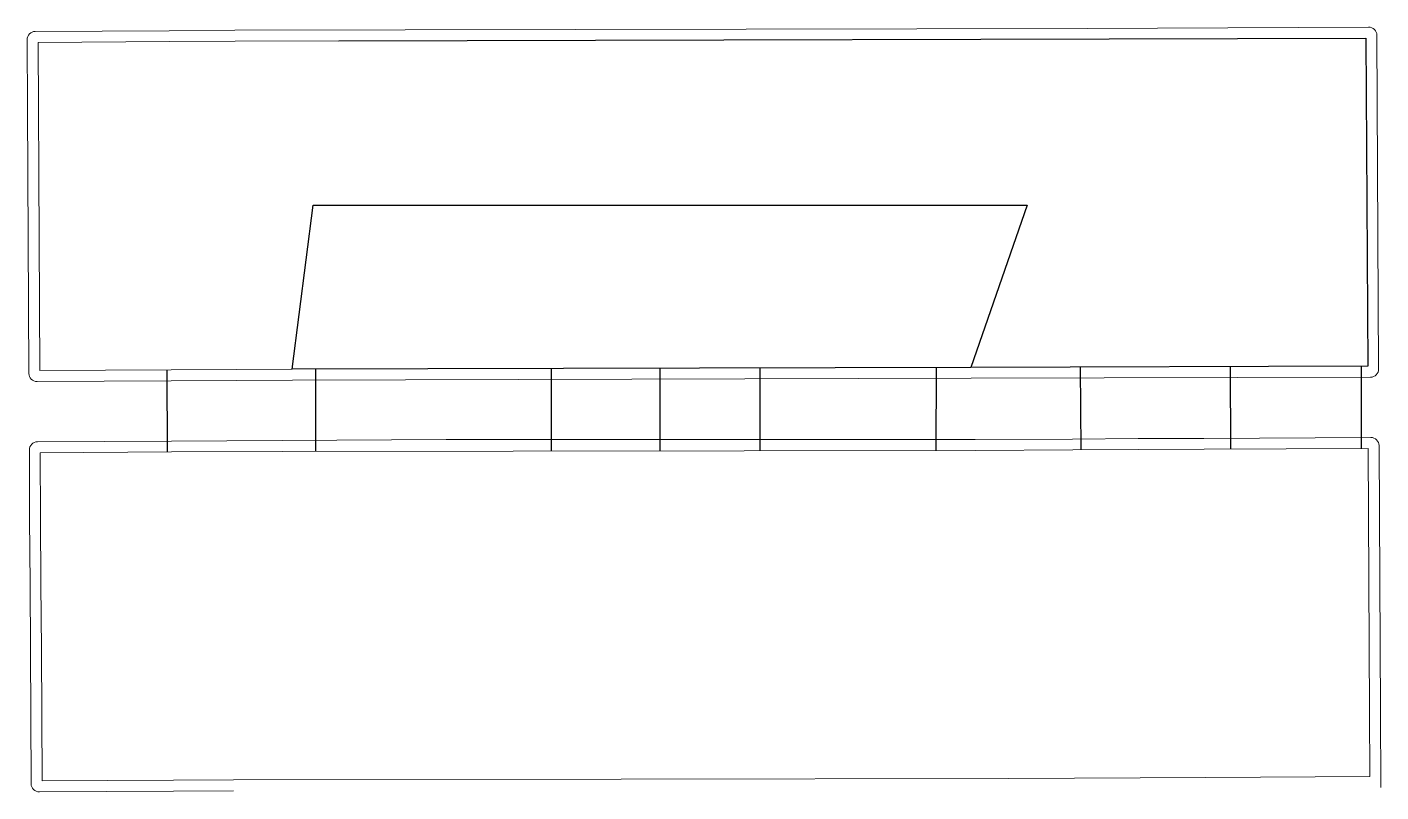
# Model space of a CAD drawing. Header units: centimetres. Extents: x 45464 to 1214105, y 12828 to 38926.
# Drawn here: x 1189447 to 1214105, y 24994 to 38926 of the extents above; entities outside this region: 1.
import ezdxf

# ---------------------------------------------------------------- set-up
doc = ezdxf.new("R2010")
doc.units = ezdxf.units.CM
doc.header["$LTSCALE"] = 4
for name, color, linetype in [('03-CONT', 3, 'Continuous'), ('B-COTAS', 1, 'Continuous'), ('LIMITE-L', 7, 'Continuous')]:
    doc.layers.add(name, color=color, linetype=linetype)
doc.layers.add('K-ALINHAMENTO', color=10, linetype='Continuous', lineweight=9)
doc.layers.add('P-MEIOFIO', color=171, linetype='Continuous', lineweight=9)
doc.styles.add('Esc.250', font='ERASLGHT.TTF', dxfattribs={"height": 45})

msp = doc.modelspace()

# ---------------------------------------------------------------- linework, layer by layer
at = {"color": 1}
msp.add_lwpolyline([(1195128, 38678), (1213832, 38727), (1213864, 32747), (1206635, 32727)], dxfattribs=at)
at = {"layer": '03-CONT'}
for p, q in [((1191992, 32681), (1192000, 31186)), ((1194701, 32695), (1194699, 31201)), ((1198995, 32706), (1198995, 31214)), ((1200970, 32712), (1200970, 31213)), ((1202795, 32717), (1202795, 31213)), ((1206002, 32726), (1206001, 31213)), ((1208630, 32733), (1208638, 31224)), ((1211360, 32740), (1211368, 31238)), ((1213746, 32747), (1213747, 31251))]:
    msp.add_line(p, q, dxfattribs=at)
at = {"layer": 'K-ALINHAMENTO'}
for points in [[(1195128, 38678), (1193234, 38667), (1192038, 38661), (1189646, 38648), (1189653, 37452), (1189660, 36256), (1189666, 35060), (1189673, 33864), (1189679, 32668), (1192071, 32681), (1193267, 32688), (1194278, 32693)], [(1206715, 31213), (1194092, 31198), (1192079, 31187), (1189687, 31173), (1189694, 29978), (1189700, 28782), (1189707, 27586), (1189713, 26390), (1189720, 25194), (1192112, 25207), (1193208, 25213)], [(1193208, 25213), (1207327, 25237), (1208523, 25243), (1209719, 25250), (1210915, 25256), (1213905, 25273), (1213898, 26468), (1213892, 27664), (1213885, 28860), (1213879, 30056), (1213872, 31252), (1210883, 31236), (1209687, 31229), (1208491, 31223), (1206715, 31213)]]:
    msp.add_lwpolyline(points, dxfattribs=at)
at = {"layer": 'LIMITE-L'}
msp.add_lwpolyline([(1206635, 32727), (1194278, 32693), (1194660, 35683), (1207660, 35683)], close=True, dxfattribs=at)
at = {"layer": 'P-MEIOFIO'}
for points in [[(1208758, 38898), (1193233, 38867), (1192037, 38860), (1189596, 38847, 0.414214), (1189447, 38697), (1189454, 37451), (1189460, 36255), (1189467, 35059), (1189473, 33863), (1189480, 32617, 0.414214), (1189630, 32469), (1192072, 32482), (1193268, 32489), (1194279, 32494), (1206642, 32528), (1213915, 32548, 0.41501), (1214064, 32698), (1214031, 38777, 0.414214), (1213880, 38926), (1208758, 38898)], [(1214105, 25074), (1214098, 26470), (1214091, 27665), (1214085, 28861), (1214078, 30057), (1214071, 31303, 0.414214), (1213921, 31452), (1210882, 31435), (1209686, 31429), (1208490, 31422), (1206714, 31412), (1197081, 31413), (1194091, 31397), (1192078, 31386), (1189636, 31373, 0.414214), (1189488, 31222), (1189494, 29976), (1189501, 28781), (1189507, 27585), (1189514, 26389), (1189521, 25143, 0.414214), (1189671, 24994), (1192113, 25008), (1193209, 25014)]]:
    msp.add_lwpolyline(points, format="xyb", dxfattribs=at)

# ---------------------------------------------------------------- texts
at = {"layer": 'B-COTAS', "color": 2, "insert": (45464, 12828), "char_height": 45, "width": 117.78, "attachment_point": 1, "style": 'Esc.250'}
msp.add_mtext('\\A1;', dxfattribs=at)

doc.saveas('drawing.dxf')
